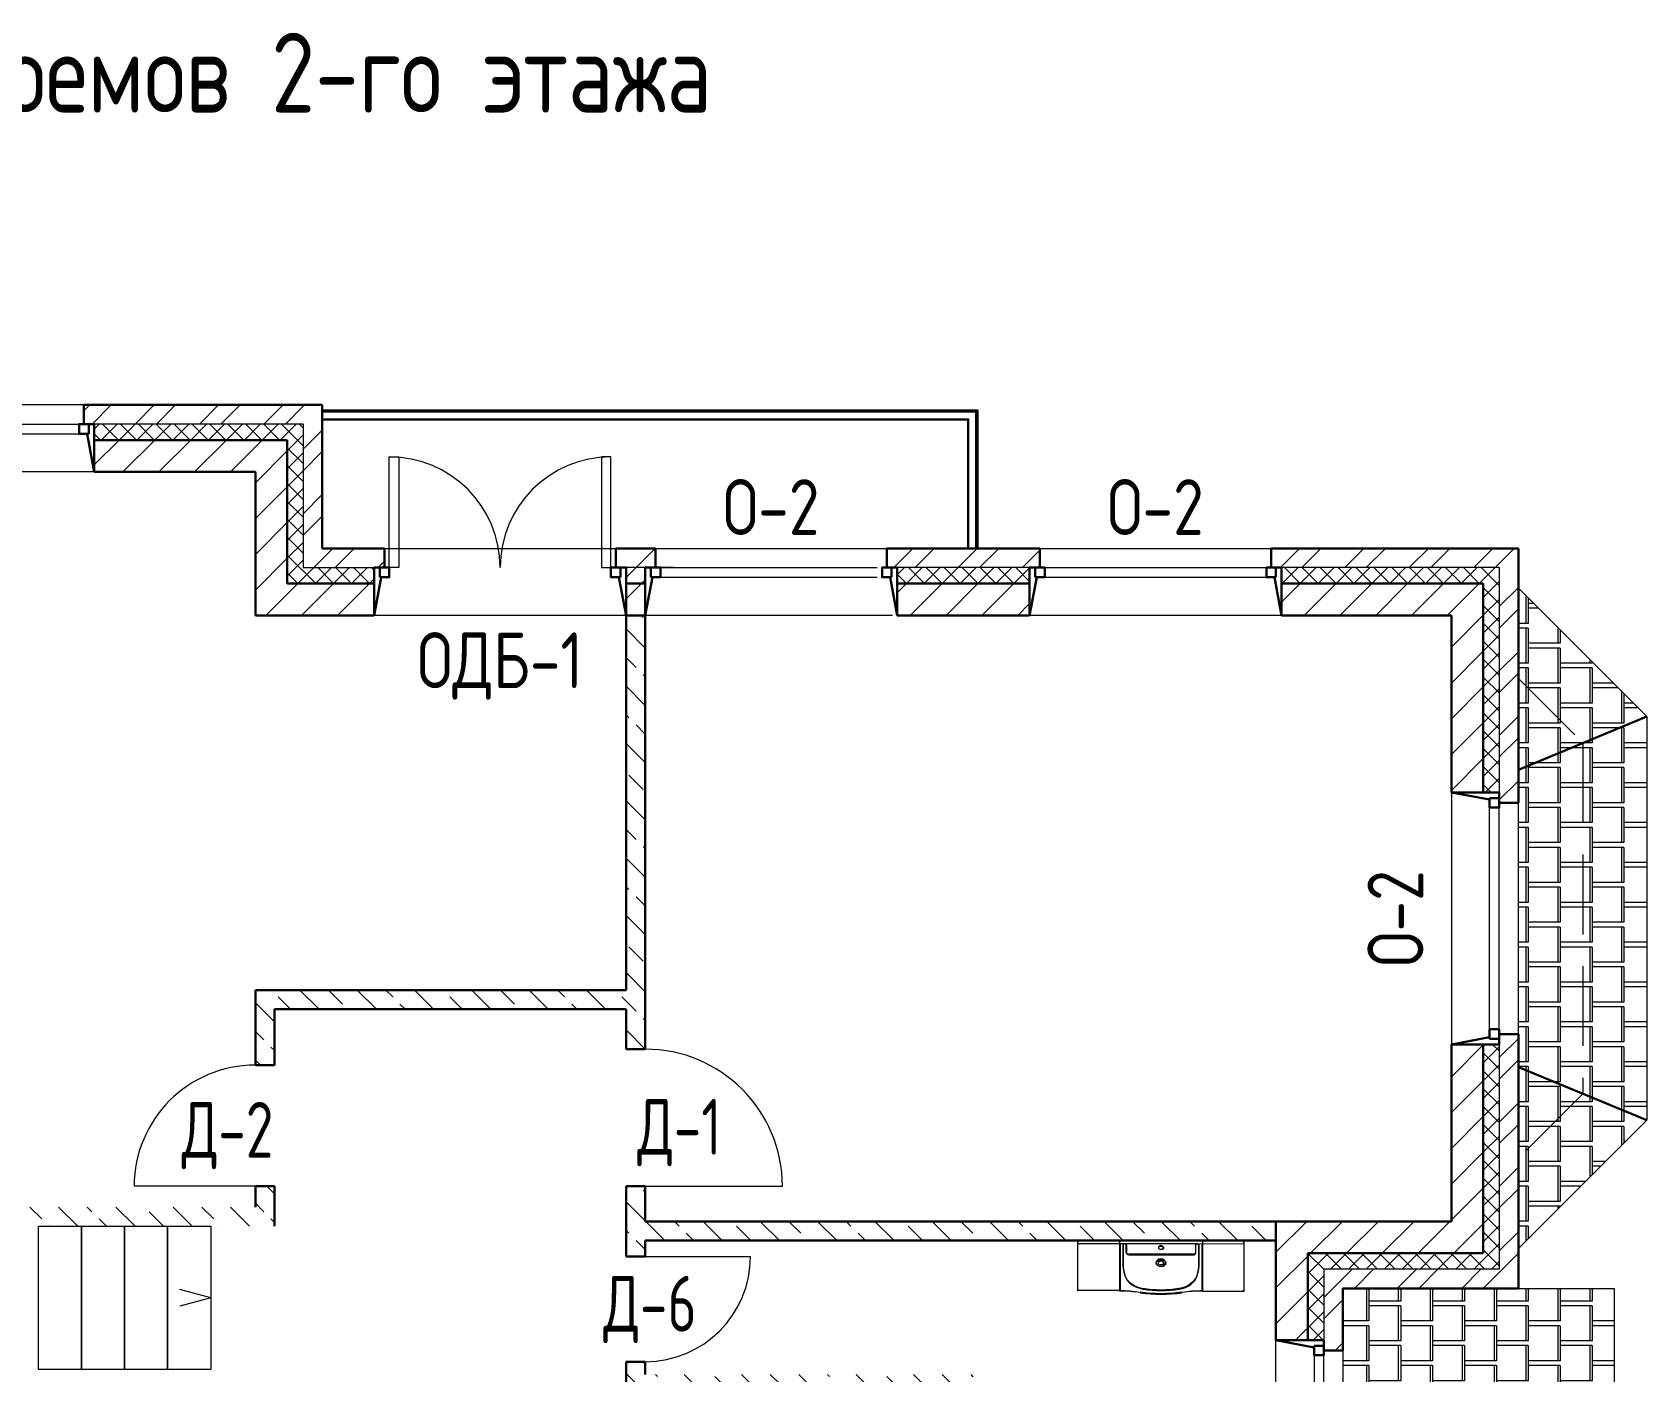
# Model space of a CAD drawing. Header units: millimetres. Extents: x -56498 to 234605, y -296269 to -29969.
# Drawn here: x 86183 to 96307, y -247053 to -238653 of the extents above; entities that cross this region are included whole.
import ezdxf
from ezdxf.enums import TextEntityAlignment as Align

# ---------------------------------------------------------------- set-up
doc = ezdxf.new("R2010")
doc.units = ezdxf.units.MM
doc.header["$LTSCALE"] = 100
doc.linetypes.add('GOST2.303 4', pattern=[7, 5, -2, 0])
for name, color, linetype, lineweight in [('0.3', 7, 'Continuous', 30), ('Примітки 0.09', 200, 'Continuous', 9), ('Сантехника', 3, 'Continuous', 25), ('Тонкі 0.18', 142, 'Continuous', 18), ('Штрихові 0.18', 7, 'GOST2.303 4', 18), ('Штрихування 0.09', 253, 'Continuous', 9)]:
    doc.layers.add(name, color=color, linetype=linetype, lineweight=lineweight)
doc.styles.add('SPDS', font='SPDS.shx', dxfattribs={"width": 0.9})
pattern_1 = [(45, (-1000, -118800), (-112.2532, 112.2532), [])]
pattern_2 = [(45, (-1000, -118800), (-56.1266, 56.1266), []), (135, (-1000, -118800), (-56.1266, -56.1266), [])]
pattern_3 = [(45, (-1000, -118800), (-202.05576, 202.05576), []), (45, (-865.3, -118800), (-202.05576, 202.05576), [])]
pattern_4 = [(135, (-1000, -118800), (-179.60512, -179.60512), []), (135, (-1000, -118620.4), (-179.60512, -179.60512), [127, -63.5])]
pattern_5 = [(270, (212164.58, -148515), (-200, -125), [220, -30]), (270, (212149.58, -148515), (-200, -125), [220, -30]), (180, (212164.58, -148735), (-200, 125), [200, -200]), (180, (212164.58, -148765), (-200, 125), [200, -200])]

# ---------------------------------------------------------------- blocks, each defined once
blk = doc.blocks.new('s_09')
at = {"color": 0, "lineweight": 0}
for p, q in [((-389, 0), (389, 0)), ((-389, 0), (389, 0)), ((-391, -312), (-391, -2)), ((-391, -312), (-391, -2)), ((-387, -18), (359, -17)), ((-126, -18), (-126, -310)), ((-107, -137), (-107, -24)), ((-87, -74), (-87, -24)), ((332, -85), (-71, -85)), ((348, -24), (348, -73)), ((368, -24), (368, -137)), ((391, -1), (391, -311)), ((391, -1), (391, -311)), ((-130, -313), (-389, -313)), ((-130, -313), (-389, -313))]:
    blk.add_line(p, q, dxfattribs=at)
at = {"color": 0, "lineweight": 0, "extrusion": (0, 0, -1)}
for centre, major_axis, start_param, end_param in [((-389, -2), (2.17, 0), 3.141593, 4.712389), ((-389, -2), (2.17, 0), 3.141593, 4.712389), ((-385, -5), (2.17, 0), 3.141593, 4.712389), ((-98, -24), (8.69, 0.01), 3.141593, 4.712389), ((-96, -24), (8.69, 0.01), -1.570796, 0), ((-71, -74), (15.6, 0), 1.570796, 3.141593), ((130, -42), (15.2, 0), 3.141593, 9.424778), ((332, -73), (15.6, 0), 0, 1.570796), ((356, -24), (8.69, 0.01), 3.141593, 4.712389), ((359, -24), (8.69, 0.01), 4.712389, 6.283185), ((393, -137), (500, 0), 2.930161, 3.141593), ((130, -137), (30.4, 0), 3.141593, 9.424778), ((130, -137), (17.4, 0), 3.141593, 9.424778), ((-132, -137), (500, 0), 0, 0.211432), ((48, -193), (147, 0), 1.78252, 2.930161), ((130, 95), (539, 0), 1.359073, 1.78252), ((213, -192), (147, 0), 0.211432, 1.359073), ((-389, -312), (2.17, 0), 1.570796, 3.141593), ((-389, -312), (2.17, 0), 1.570796, 3.141593), ((-384, -308), (2.17, 0), 1.570796, 3.141593), ((-130, -807), (659, 0), -1.570796, -1.371459), ((-130, -807), (659, 0), -1.570796, -1.371459), ((130, 162), (659, 0), 1.371459, 1.770134), ((130, 162), (659, 0), 1.371459, 1.770134), ((392, -807), (659, 0), 4.513052, 4.7091), ((392, -807), (659, 0), 4.513052, 4.7091), ((385, -308), (2.17, 0), 0, 1.560992), ((389, -311), (2.17, 0), 0, 1.567507), ((389, -311), (2.17, 0), 0, 1.567507)]:
    blk.add_ellipse(centre, major_axis=major_axis, ratio=0.750374, start_param=start_param, end_param=end_param, dxfattribs=at)

msp = doc.modelspace()

# ---------------------------------------------------------------- hatches: boundary and pattern name
at = {"layer": 'Штрихування 0.09'}
h = msp.add_hatch(dxfattribs=at)
h.set_pattern_fill('ANSI32', color=256, scale=30, style=0)
h.set_pattern_definition(pattern_3)
h.paths.add_polyline_path([(88002.29, -240990.359), (86507.29, -240990.359), (86507.29, -241110.359), (86537.29, -241110.359), (86572.29, -241110.359), (87882.29, -241110.359), (87882.29, -242010.359), (88327.247, -242010.359), (88392.29, -242010.359), (88392.29, -241890.359), (88002.29, -241890.359)])
h = msp.add_hatch(dxfattribs=at)
h.set_pattern_fill('ANSI37', color=256, scale=25, style=0)
h.set_pattern_definition(pattern_2)
h.paths.add_polyline_path([(87882.29, -241110.359), (86572.29, -241110.359), (86572.29, -241210.359), (87782.29, -241210.359), (87782.29, -242110.359), (88327.247, -242110.359), (88327.247, -242010.359), (87882.29, -242010.359)])
h = msp.add_hatch(dxfattribs=at)
h.set_pattern_fill('ANSI31', color=256, scale=50, style=0)
h.set_pattern_definition(pattern_1)
h.paths.add_polyline_path([(87782.29, -241210.359), (86572.29, -241210.359), (86572.29, -241410.359), (87582.29, -241410.359), (87582.29, -242310.359), (88327.247, -242310.359), (88327.247, -242110.359), (87782.29, -242110.359)])
h = msp.add_hatch(dxfattribs=at)
h.set_pattern_fill('ANSI32', color=256, scale=30, style=0)
h.set_pattern_definition(pattern_3)
h.paths.add_polyline_path([(90092.292, -241890.359), (89842.29, -241890.359), (89842.29, -242010.359), (89872.29, -242010.359), (89907.29, -242010.359), (90092.292, -242010.359)])
h.paths.add_polyline_path([(90027.292, -242010.359), (89907.29, -242010.359), (89907.29, -242110.359), (90027.292, -242110.359)])
h.paths.add_polyline_path([(90027.292, -242110.359), (89907.29, -242110.359), (89907.29, -242310.359), (90027.292, -242310.359)])
h = msp.add_hatch(dxfattribs=at)
h.set_pattern_fill('ANSI32', color=256, scale=30, style=0)
h.set_pattern_definition(pattern_3)
h.paths.add_polyline_path([(92502.286, -241890.359), (91542.292, -241890.359), (91542.292, -242010.359), (91572.292, -242010.359), (91607.292, -242010.359), (92497.29, -242010.359), (92502.286, -242010.359)])
h = msp.add_hatch(dxfattribs=at)
h.set_pattern_fill('ANSI32', color=256, scale=30, style=0)
h.set_pattern_definition(pattern_3)
h.paths.add_polyline_path([(95502.29, -241890.359), (93952.289, -241890.359), (93952.289, -242010.359), (93982.289, -242010.359), (94017.289, -242010.359), (95382.29, -242010.359), (95382.29, -243420.359), (95382.29, -243485.359), (95502.29, -243485.359)])
h = msp.add_hatch(dxfattribs=at)
h.set_pattern_fill('ANSI37', color=256, scale=25, style=0)
h.set_pattern_definition(pattern_2)
h.paths.add_polyline_path([(92437.286, -242010.359), (91607.292, -242010.359), (91607.292, -242110.359), (92437.286, -242110.359)])
h = msp.add_hatch(dxfattribs=at)
h.set_pattern_fill('ANSI37', color=256, scale=25, style=0)
h.set_pattern_definition(pattern_2)
h.paths.add_polyline_path([(95382.29, -242010.359), (94017.289, -242010.359), (94017.289, -242110.359), (95282.29, -242110.359), (95282.29, -243420.359), (95382.29, -243420.359)])
h = msp.add_hatch(dxfattribs=at)
h.set_pattern_fill('ANSI31', color=256, scale=50, style=0)
h.set_pattern_definition(pattern_1)
h.paths.add_polyline_path([(92437.286, -242110.359), (91607.292, -242110.359), (91607.292, -242310.359), (92437.286, -242310.359)])
h = msp.add_hatch(dxfattribs=at)
h.set_pattern_fill('ANSI31', color=256, scale=50, style=0)
h.set_pattern_definition(pattern_1)
h.paths.add_polyline_path([(95282.29, -242110.359), (94017.289, -242110.359), (94017.289, -242310.359), (95082.29, -242310.359), (95082.29, -243420.359), (95282.29, -243420.359)])
h = msp.add_hatch(dxfattribs=at)
h.set_pattern_fill('SQSHNGLE', color=256, scale=500, angle=270, style=0, pattern_type=2)
h.set_pattern_definition(pattern_5)
h.paths.add_polyline_path([(95502.29, -244935.359), (95502.29, -245715.32), (95907.284, -245310.318), (95907.284, -243110.399), (95502.29, -242705.397), (95502.29, -243485.359)])
h.paths.add_polyline_path([(95907.284, -245310.318), (95502.29, -245715.32), (95502.29, -246281.011), (96307.284, -245476.001), (96307.284, -242944.716), (95502.29, -242139.706), (95502.29, -242705.397), (95907.284, -243110.399)])
h = msp.add_hatch(dxfattribs=at)
h.set_pattern_fill('ANSI33', color=256, scale=40, angle=90, style=0)
h.set_pattern_definition(pattern_4)
h.paths.add_polyline_path([(90027.292, -242310.359), (89907.292, -242310.359), (89907.292, -244660.359), (87582.29, -244660.359), (87582.29, -245130.359), (87702.29, -245130.359), (87702.29, -244780.359), (89907.292, -244780.359), (89907.292, -245030.359), (90027.292, -245030.359)])
h = msp.add_hatch(dxfattribs=at)
h.set_pattern_fill('ANSI32', color=256, scale=30, style=0)
h.set_pattern_definition(pattern_3)
h.paths.add_polyline_path([(95502.29, -244935.359), (95382.29, -244935.359), (95382.29, -244965.359), (95382.29, -245000.359), (95382.29, -246410.359), (94282.29, -246410.359), (94282.29, -246920.359), (94402.29, -246920.359), (94402.29, -246530.359), (95502.29, -246530.359)])
h = msp.add_hatch(dxfattribs=at)
h.set_pattern_fill('ANSI31', color=256, scale=50, style=0)
h.set_pattern_definition(pattern_1)
h.paths.add_polyline_path([(95282.29, -245000.359), (95082.29, -245000.359), (95082.29, -246110.359), (93982.29, -246110.359), (93982.29, -246855.359), (94182.29, -246855.359), (94182.29, -246310.359), (95282.29, -246310.359)])
h = msp.add_hatch(dxfattribs=at)
h.set_pattern_fill('ANSI37', color=256, scale=25, style=0)
h.set_pattern_definition(pattern_2)
h.paths.add_polyline_path([(95382.29, -245000.359), (95282.29, -245000.359), (95282.29, -246310.359), (94182.29, -246310.359), (94182.29, -246855.359), (94282.29, -246855.359), (94282.29, -246410.359), (95382.29, -246410.359)])
h = msp.add_hatch(dxfattribs=at)
h.set_pattern_fill('ANSI33', color=256, scale=40, angle=90, style=0)
h.set_pattern_definition(pattern_4)
h.paths.add_polyline_path([(87702.29, -245890.359), (87582.29, -245890.359), (87582.29, -246020.359), (85796.29, -246020.359), (85829.29, -246130.359), (87312.29, -246130.359), (87312.29, -246140.359), (87702.29, -246140.359)])
h.paths.add_polyline_path([(85796.29, -246020.359), (85646.29, -246020.359), (85682.29, -246140.359), (85832.29, -246140.359)])
h.paths.add_polyline_path([(85646.29, -246020.359), (84782.29, -246020.359), (84782.29, -246130.359), (85679.29, -246130.359)])
h.paths.add_polyline_path([(85679.29, -246130.359), (84782.29, -246130.359), (84782.29, -246140.359), (85682.29, -246140.359)])
h.paths.add_polyline_path([(87312.29, -246130.359), (85829.29, -246130.359), (85832.29, -246140.359), (87312.29, -246140.359)], flags=17)
h = msp.add_hatch(dxfattribs=at)
h.set_pattern_fill('ANSI33', color=256, scale=40, angle=90, style=0)
h.set_pattern_definition(pattern_4)
h.paths.add_polyline_path([(93982.29, -246110.359), (90027.292, -246110.359), (90027.292, -245890.359), (89907.292, -245890.359), (89907.292, -246330.359), (90027.292, -246330.359), (90027.292, -246230.359), (93982.29, -246230.359)])
h = msp.add_hatch(dxfattribs=at)
h.set_pattern_fill('SQSHNGLE', color=256, scale=500, angle=270, style=0, pattern_type=2)
h.set_pattern_definition(pattern_5)
h.paths.add_polyline_path([(94402.29, -246920.359), (94402.29, -246530.359), (96102.29, -246530.359), (96102.29, -250290.359), (95502.29, -250290.359), (94402.29, -250290.359), (94402.29, -249900.359), (94402.29, -249050.359), (94402.29, -247770.359)])
h = msp.add_hatch(dxfattribs=at)
h.set_pattern_fill('ANSI33', color=256, scale=40, angle=90, style=0)
h.set_pattern_definition(pattern_4)
h.paths.add_polyline_path([(92082.292, -247070.359), (90027.292, -247070.359), (90027.292, -246990.359), (89907.292, -246990.359), (89907.292, -247290.359), (90027.292, -247290.359), (90027.292, -247190.359), (91962.292, -247190.359), (91962.292, -248210.359), (92082.292, -248210.359)])

# ---------------------------------------------------------------- linework, layer by layer
at = {"layer": '0.3'}
for p, q in [((88002.29, -240990.359), (86507.29, -240990.359)), ((86507.29, -240990.359), (86507.29, -241110.359)), ((88002.29, -240990.359), (88002.29, -241890.359)), ((86572.29, -241110.359), (86507.29, -241110.359)), ((86572.29, -241410.359), (86572.29, -241110.359)), ((86527.29, -241170.359), (86572.29, -241410.359)), ((87782.29, -241210.359), (86572.29, -241210.359)), ((87782.29, -241210.359), (87782.29, -242110.359)), ((87582.29, -241410.359), (86572.29, -241410.359)), ((87582.29, -241410.359), (87582.29, -242310.359)), ((88392.29, -241890.359), (88002.29, -241890.359)), ((88392.29, -241890.359), (88392.29, -242010.359)), ((90092.292, -241890.359), (89842.29, -241890.359)), ((89842.29, -241890.359), (89842.29, -242010.359)), ((90092.292, -241890.359), (90092.292, -242010.359)), ((92502.286, -241890.359), (91542.292, -241890.359)), ((91542.292, -241890.359), (91542.292, -242010.359)), ((92502.286, -241890.359), (92502.286, -242010.359)), ((95502.29, -241890.359), (93952.289, -241890.359)), ((93952.289, -241890.359), (93952.289, -242010.359)), ((95502.29, -241890.359), (95502.29, -243485.359)), ((88327.247, -242310.359), (88327.247, -242010.359)), ((88327.247, -242010.359), (88392.29, -242010.359)), ((89907.29, -242010.359), (89842.29, -242010.359)), ((89907.29, -242310.359), (89907.29, -242010.359)), ((90027.292, -242310.359), (90027.292, -242010.359)), ((90027.292, -242010.359), (90092.292, -242010.359)), ((91607.292, -242010.359), (91542.292, -242010.359)), ((91607.292, -242310.359), (91607.292, -242010.359)), ((92437.286, -242310.359), (92437.286, -242010.359)), ((92437.286, -242010.359), (92502.286, -242010.359)), ((94017.289, -242010.359), (93952.289, -242010.359)), ((94017.289, -242310.359), (94017.289, -242010.359)), ((88327.247, -242110.359), (87782.29, -242110.359)), ((88372.247, -242070.359), (88327.247, -242310.359)), ((89862.29, -242070.359), (89907.29, -242310.359)), ((90027.292, -242110.359), (89907.322, -242110.359)), ((90072.292, -242070.359), (90027.292, -242310.359)), ((91562.292, -242070.359), (91607.292, -242310.359)), ((92437.286, -242110.359), (91607.292, -242110.359)), ((92482.286, -242070.359), (92437.286, -242310.359)), ((93972.289, -242070.359), (94017.289, -242310.359)), ((95282.29, -242110.359), (94017.289, -242110.359)), ((95282.29, -242110.359), (95282.29, -243420.359)), ((88327.247, -242310.359), (87582.29, -242310.359)), ((89907.292, -244660.359), (89907.292, -242310.359)), ((90027.292, -242310.359), (89907.322, -242310.359)), ((90027.292, -245030.359), (90027.292, -242310.359)), ((92437.286, -242310.359), (91607.292, -242310.359)), ((95082.29, -242310.359), (94017.289, -242310.359)), ((95082.29, -242310.359), (95082.29, -243420.359)), ((96307.284, -242944.716), (95502.29, -243278.151)), ((95082.29, -243420.359), (95382.29, -243420.359)), ((95322.29, -243465.359), (95082.29, -243420.359)), ((95382.29, -243420.359), (95382.29, -243485.359)), ((95502.29, -243485.359), (95382.29, -243485.359)), ((87582.29, -244660.359), (89907.292, -244660.359)), ((87582.29, -245130.359), (87582.29, -244660.359)), ((87702.29, -244780.359), (89907.292, -244780.359)), ((87702.29, -245130.359), (87702.29, -244780.359)), ((89907.292, -245030.359), (89907.292, -244780.359)), ((95322.29, -244955.359), (95082.29, -245000.359)), ((95502.29, -244935.359), (95382.29, -244935.359)), ((95382.29, -245000.359), (95382.29, -244935.359)), ((95502.29, -244935.359), (95502.29, -246530.359)), ((89907.292, -245030.359), (90027.292, -245030.359)), ((95082.29, -245000.359), (95082.29, -246110.359)), ((95082.29, -245000.359), (95382.29, -245000.359)), ((95282.29, -245000.359), (95282.29, -246310.359)), ((87702.29, -245130.359), (87582.29, -245130.359)), ((96307.284, -245476.001), (95502.29, -245142.566)), ((87702.29, -245890.359), (87582.29, -245890.359)), ((87582.29, -245890.359), (87582.29, -246020.359)), ((87702.29, -246140.359), (87702.29, -245890.359)), ((89907.292, -246330.359), (89907.292, -245890.359)), ((89907.292, -245890.359), (90027.292, -245890.359)), ((90027.292, -246110.359), (90027.292, -245890.359)), ((90027.292, -246110.359), (93982.29, -246110.359)), ((95082.29, -246110.359), (93982.29, -246110.359)), ((93982.29, -246110.359), (93982.29, -246855.359)), ((90027.292, -246230.359), (93982.29, -246230.359)), ((90027.292, -246330.359), (90027.292, -246230.359)), ((95282.29, -246310.359), (94182.29, -246310.359)), ((94182.29, -246310.359), (94182.29, -246855.359)), ((89907.292, -246330.359), (90027.292, -246330.359)), ((95502.29, -246530.359), (94402.29, -246530.359)), ((94402.29, -246530.359), (94402.29, -246920.359)), ((93982.29, -246855.359), (94282.29, -246855.359)), ((94222.29, -246900.359), (93982.29, -246855.359)), ((94282.29, -246855.359), (94282.29, -246920.359)), ((89907.292, -247290.359), (89907.292, -246990.359)), ((89907.292, -246990.359), (90027.292, -246990.359)), ((90027.292, -247070.359), (90027.292, -246990.359)), ((94402.29, -246920.359), (94282.29, -246920.359))]:
    msp.add_line(p, q, dxfattribs=at)
for points in [[(88002.29, -241030.359), (92102.29, -241030.359), (92102.29, -241890.359)], [(88002.29, -241080.359), (92052.29, -241080.359), (92052.29, -241890.359)]]:
    msp.add_lwpolyline(points, dxfattribs=at)
for points in [[(86537.29, -241170.359), (86537.29, -241110.359), (86477.29, -241110.359), (86477.29, -241170.359)], [(88362.29, -242070.359), (88362.29, -242010.359), (88422.29, -242010.359), (88422.29, -242070.359)], [(89872.29, -242070.359), (89872.29, -242010.359), (89812.29, -242010.359), (89812.29, -242070.359)], [(90062.292, -242070.359), (90062.292, -242010.359), (90122.292, -242010.359), (90122.292, -242070.359)], [(91572.292, -242070.359), (91572.292, -242010.359), (91512.292, -242010.359), (91512.292, -242070.359)], [(92472.286, -242070.359), (92472.286, -242010.359), (92532.286, -242010.359), (92532.286, -242070.359)], [(93982.289, -242070.359), (93982.289, -242010.359), (93922.289, -242010.359), (93922.289, -242070.359)], [(95322.29, -243455.359), (95382.29, -243455.359), (95382.29, -243515.359), (95322.29, -243515.359)], [(95322.29, -244965.359), (95382.29, -244965.359), (95382.29, -244905.359), (95322.29, -244905.359)], [(94222.29, -246890.359), (94282.29, -246890.359), (94282.29, -246950.359), (94222.29, -246950.359)]]:
    msp.add_lwpolyline(points, close=True, dxfattribs=at)
at = {"layer": 'Тонкі 0.18'}
for p, q in [((86507.29, -240990.359), (85057.29, -240990.359)), ((85087.29, -241110.359), (86477.29, -241110.359)), ((87882.29, -241110.359), (86572.29, -241110.359)), ((87882.29, -241110.359), (87882.29, -242010.359)), ((85087.29, -241170.359), (86477.29, -241170.359)), ((86572.29, -241410.359), (84992.29, -241410.359)), ((90092.292, -241890.359), (91542.292, -241890.359)), ((92502.286, -241890.359), (93952.289, -241890.359)), ((87882.29, -242010.359), (88327.247, -242010.359)), ((90202.29, -242010.359), (89812.29, -242010.359)), ((90122.292, -242010.359), (91482.292, -242010.359)), ((92497.29, -242010.359), (91562.29, -242010.359)), ((92532.286, -242010.359), (93922.289, -242010.359)), ((95382.29, -242010.359), (94017.289, -242010.359)), ((95382.29, -242010.359), (95382.29, -243420.359)), ((90122.292, -242070.359), (91482.292, -242070.359)), ((92532.286, -242070.359), (93922.289, -242070.359)), ((89907.29, -242310.359), (88327.29, -242310.359)), ((91577.292, -242310.359), (90027.292, -242310.359)), ((94017.289, -242310.359), (92437.286, -242310.359)), ((95082.29, -243420.359), (95082.29, -245000.359)), ((95322.29, -244905.359), (95322.29, -243515.359)), ((95382.29, -244905.359), (95382.29, -243515.359)), ((95502.29, -244935.359), (95502.29, -243485.359)), ((95382.29, -245000.359), (95382.29, -246410.359)), ((87582.29, -245890.359), (86822.29, -245890.359)), ((90027.292, -245890.359), (90887.292, -245890.359)), ((90027.292, -246330.359), (90687.292, -246330.359)), ((95382.29, -246410.359), (94282.29, -246410.359)), ((94282.29, -246410.359), (94282.29, -246920.359)), ((87302.29, -246590.359), (87109.105, -246538.595)), ((87302.29, -246590.359), (87109.105, -246642.122)), ((94402.29, -246530.359), (96102.29, -246530.359)), ((96102.29, -246530.359), (96102.29, -250290.359)), ((93982.29, -247835.359), (93982.29, -246855.359)), ((94222.29, -246950.359), (94222.29, -247740.359)), ((94282.29, -247740.359), (94282.29, -246950.359)), ((94402.29, -246920.359), (94402.29, -247770.359))]:
    msp.add_line(p, q, dxfattribs=at)
for points in [[(88002.29, -241020.359), (92112.29, -241020.359), (92112.29, -241890.359)], [(95502.29, -242139.706), (96307.284, -242944.716), (96307.284, -245476.001), (95502.29, -246281.011)]]:
    msp.add_lwpolyline(points, dxfattribs=at)
for points in [[(86222.29, -246140.359), (86492.29, -246140.359), (86492.29, -247040.359), (86222.29, -247040.359)], [(86492.29, -246140.359), (86762.29, -246140.359), (86762.29, -247040.359), (86492.29, -247040.359)], [(86762.29, -246140.359), (87032.29, -246140.359), (87032.29, -247040.359), (86762.29, -247040.359)], [(87032.29, -246140.359), (87302.29, -246140.359), (87302.29, -247040.359), (87032.29, -247040.359)]]:
    msp.add_lwpolyline(points, close=True, dxfattribs=at)
for centre, radius, start, end in [((90027.292, -245890.359), 860, 0, 90), ((87582.29, -245890.359), 760, 90, 180), ((90027.292, -246330.359), 660, 270, 0)]:
    msp.add_arc(centre, radius, start, end, dxfattribs=at)
at = {"layer": 'Штрихові 0.18'}
msp.add_lwpolyline([(95502.29, -242705.397), (95907.284, -243110.399), (95907.284, -245310.318), (95502.29, -245715.32)], dxfattribs=at)
at = {"layer": 'Штрихування 0.09'}
for p, q in [((88392.29, -241890.359), (89842.29, -241890.359)), ((89907.29, -242310.359), (88327.29, -242310.359))]:
    msp.add_line(p, q, dxfattribs=at)
for points in [[(88422.29, -242010.359), (88422.29, -241315.359), (88482.29, -241315.359), (88482.29, -242010.359)], [(89812.29, -242010.359), (89812.29, -241315.359), (89752.29, -241315.359), (89752.29, -242010.359)]]:
    msp.add_lwpolyline(points, close=True, dxfattribs=at)
for centre, start, end in [((88422.29, -242010.359), 0, 90), ((89812.29, -242010.359), 90, 180)]:
    msp.add_arc(centre, 695, start, end, dxfattribs=at)

# ---------------------------------------------------------------- block references
at = {"layer": 'Сантехника'}
msp.add_blockref('s_09', (93130.459, -246231.784), dxfattribs=at)
at = {"layer": 'Сантехника', "xscale": -1}
msp.add_blockref('s_09', (93392.173, -246234.852), dxfattribs=at)

# ---------------------------------------------------------------- texts
at = {"layer": 'Примітки 0.09', "style": 'SPDS'}
for s, height, p in [('План полов / заполнения проемов 2-го этажа', 500, (84480.507, -239156.241)), ('О-2', 350, (90817.292, -241805.818)), ('О-2', 350, (93227.288, -241805.818)), ('ОДБ-1', 350, (89117.29, -242766.264))]:
    msp.add_text(s, height=height, dxfattribs=at).set_placement(p, align=Align.CENTER)
msp.add_text('О-2', height=350, rotation=90, dxfattribs=at).set_placement((94906.972, -244210.359), align=Align.CENTER)
at = {"layer": 'Примітки 0.09', "style": 'SPDS', "width": 0.9}
for s, p in [('Д-2', (87408.087, -245711.236)), ('Д-1', (90241.602, -245692.484)), ('Д-6', (90057.327, -246801.628))]:
    msp.add_text(s, height=350, dxfattribs=at).set_placement(p, align=Align.CENTER)

doc.saveas('drawing.dxf')
